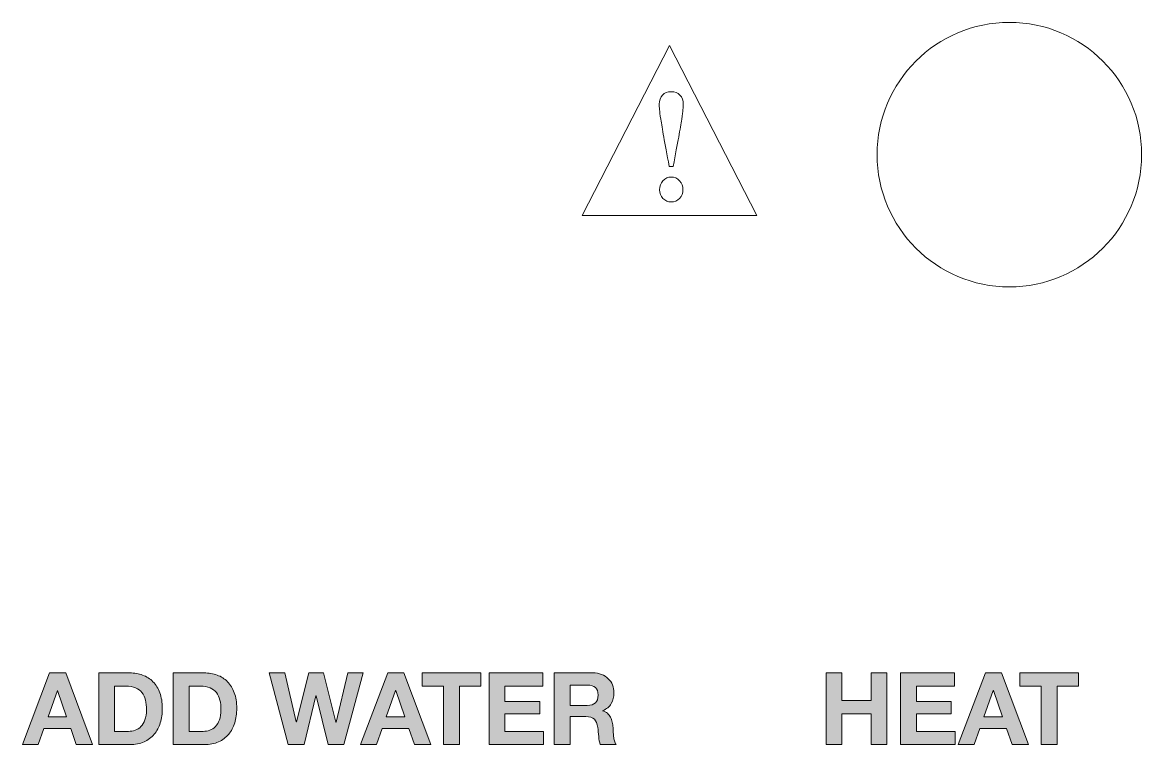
# Model space of a CAD drawing. Header units: millimetres. Extents: x -96603 to 124772, y -7961 to 11116.
# Drawn here: x 7025.4 to 7080.4, y 4813.6 to 4849.1 of the extents above; entities that cross this region are included whole.
import ezdxf

# ---------------------------------------------------------------- set-up
doc = ezdxf.new("R2010")
doc.units = ezdxf.units.MM
doc.layers.get('0').update_dxf_attribs({"lineweight": 15})
doc.layers.add('圖層 2', color=7, linetype='Continuous')

msp = doc.modelspace()

# ---------------------------------------------------------------- hatches: boundary and pattern name
h = msp.add_hatch(color=256)
h.paths.add_polyline_path([(7026.69, 4815.012), (7027.604, 4815.012), (7027.159, 4816.306), (7027.15, 4816.306)], flags=16)
h.paths.add_polyline_path([(7043.309, 4815.012), (7044.223, 4815.012), (7043.779, 4816.306), (7043.769, 4816.306)], flags=16)
h.paths.add_polyline_path([(7026.764, 4817.176), (7027.559, 4817.176), (7028.878, 4813.649), (7028.073, 4813.649), (7027.806, 4814.434), (7026.488, 4814.434), (7026.211, 4813.649), (7025.431, 4813.649)])
h.paths.add_polyline_path([(7041.235, 4813.649), (7040.465, 4813.649), (7039.867, 4816.049), (7039.857, 4816.049), (7039.27, 4813.649), (7038.484, 4813.649), (7037.551, 4817.176), (7038.326, 4817.176), (7038.884, 4814.775), (7038.894, 4814.775), (7039.507, 4817.176), (7040.233, 4817.176), (7040.835, 4814.746), (7040.845, 4814.746), (7041.423, 4817.176), (7042.183, 4817.176)])
h.paths.add_polyline_path([(7043.383, 4817.176), (7044.179, 4817.176), (7045.497, 4813.649), (7044.692, 4813.649), (7044.426, 4814.434), (7043.107, 4814.434), (7042.83, 4813.649), (7042.05, 4813.649)])
h.paths.add_polyline_path([(7046.13, 4816.524), (7045.073, 4816.524), (7045.073, 4817.176), (7047.962, 4817.176), (7047.962, 4816.524), (7046.905, 4816.524), (7046.905, 4813.649), (7046.13, 4813.649)])
h.paths.add_polyline_path([(7048.367, 4817.176), (7051.004, 4817.176), (7051.004, 4816.524), (7049.142, 4816.524), (7049.142, 4815.768), (7050.851, 4815.768), (7050.851, 4815.165), (7049.142, 4815.165), (7049.142, 4814.301), (7051.044, 4814.301), (7051.044, 4813.649), (7048.367, 4813.649)])
edge = h.paths.add_edge_path()
edge.add_spline(control_points=[(7029.184, 4817.176), (7029.184, 4817.176), (7030.705, 4817.176), (7030.705, 4817.176)], knot_values=[10, 10, 10, 10, 11, 11, 11, 11], degree=3, periodic=0)
edge.add_spline(control_points=[(7030.705, 4817.176), (7030.933, 4817.176), (7031.144, 4817.139), (7031.34, 4817.067)], knot_values=[0, 0, 0, 0, 1, 1, 1, 1], degree=3, periodic=0)
edge.add_spline(control_points=[(7031.34, 4817.067), (7031.536, 4816.994), (7031.705, 4816.886), (7031.849, 4816.741)], knot_values=[1, 1, 1, 1, 2, 2, 2, 2], degree=3, periodic=0)
edge.add_spline(control_points=[(7031.849, 4816.741), (7031.992, 4816.596), (7032.104, 4816.415), (7032.185, 4816.198)], knot_values=[2, 2, 2, 2, 3, 3, 3, 3], degree=3, periodic=0)
edge.add_spline(control_points=[(7032.185, 4816.198), (7032.265, 4815.98), (7032.306, 4815.725), (7032.306, 4815.432), (7032.306, 4815.175), (7032.273, 4814.938), (7032.207, 4814.721)], knot_values=[3, 3, 3, 3, 4, 4, 4, 5, 5, 5, 5], degree=3, periodic=0)
edge.add_spline(control_points=[(7032.207, 4814.721), (7032.141, 4814.504), (7032.041, 4814.316), (7031.908, 4814.158)], knot_values=[5, 5, 5, 5, 6, 6, 6, 6], degree=3, periodic=0)
edge.add_spline(control_points=[(7031.908, 4814.158), (7031.775, 4814), (7031.608, 4813.875), (7031.409, 4813.785)], knot_values=[6, 6, 6, 6, 7, 7, 7, 7], degree=3, periodic=0)
edge.add_spline(control_points=[(7031.409, 4813.785), (7031.21, 4813.694), (7030.975, 4813.649), (7030.705, 4813.649)], knot_values=[7, 7, 7, 7, 8, 8, 8, 8], degree=3, periodic=0)
edge.add_spline(control_points=[(7030.705, 4813.649), (7030.705, 4813.649), (7029.184, 4813.649), (7029.184, 4813.649)], knot_values=[8, 8, 8, 8, 9, 9, 9, 9], degree=3, periodic=0)
edge.add_spline(control_points=[(7029.184, 4813.649), (7029.184, 4813.649), (7029.184, 4817.176), (7029.184, 4817.176)], knot_values=[9, 9, 9, 9, 10, 10, 10, 10], degree=3, periodic=0)
edge = h.paths.add_edge_path(flags=16)
edge.add_spline(control_points=[(7029.96, 4814.301), (7029.96, 4814.301), (7030.651, 4814.301), (7030.651, 4814.301)], knot_values=[10, 10, 10, 10, 11, 11, 11, 11], degree=3, periodic=0)
edge.add_spline(control_points=[(7030.651, 4814.301), (7030.763, 4814.301), (7030.872, 4814.319), (7030.977, 4814.355), (7031.082, 4814.392), (7031.176, 4814.452), (7031.259, 4814.536)], knot_values=[0, 0, 0, 0, 1, 1, 1, 2, 2, 2, 2], degree=3, periodic=0)
edge.add_spline(control_points=[(7031.259, 4814.536), (7031.341, 4814.62), (7031.407, 4814.729), (7031.456, 4814.864)], knot_values=[2, 2, 2, 2, 3, 3, 3, 3], degree=3, periodic=0)
edge.add_spline(control_points=[(7031.456, 4814.864), (7031.505, 4814.999), (7031.53, 4815.164), (7031.53, 4815.358), (7031.53, 4815.536), (7031.513, 4815.696), (7031.478, 4815.84)], knot_values=[3, 3, 3, 3, 4, 4, 4, 5, 5, 5, 5], degree=3, periodic=0)
edge.add_spline(control_points=[(7031.478, 4815.84), (7031.444, 4815.983), (7031.387, 4816.105), (7031.308, 4816.207)], knot_values=[5, 5, 5, 5, 6, 6, 6, 6], degree=3, periodic=0)
edge.add_spline(control_points=[(7031.308, 4816.207), (7031.229, 4816.309), (7031.124, 4816.388), (7030.994, 4816.442)], knot_values=[6, 6, 6, 6, 7, 7, 7, 7], degree=3, periodic=0)
edge.add_spline(control_points=[(7030.994, 4816.442), (7030.864, 4816.496), (7030.704, 4816.524), (7030.513, 4816.524)], knot_values=[7, 7, 7, 7, 8, 8, 8, 8], degree=3, periodic=0)
edge.add_spline(control_points=[(7030.513, 4816.524), (7030.513, 4816.524), (7029.96, 4816.524), (7029.96, 4816.524)], knot_values=[8, 8, 8, 8, 9, 9, 9, 9], degree=3, periodic=0)
edge.add_spline(control_points=[(7029.96, 4816.524), (7029.96, 4816.524), (7029.96, 4814.301), (7029.96, 4814.301)], knot_values=[9, 9, 9, 9, 10, 10, 10, 10], degree=3, periodic=0)
edge = h.paths.add_edge_path()
edge.add_spline(control_points=[(7032.844, 4817.176), (7032.844, 4817.176), (7034.365, 4817.176), (7034.365, 4817.176)], knot_values=[10, 10, 10, 10, 11, 11, 11, 11], degree=3, periodic=0)
edge.add_spline(control_points=[(7034.365, 4817.176), (7034.592, 4817.176), (7034.804, 4817.139), (7035, 4817.067)], knot_values=[0, 0, 0, 0, 1, 1, 1, 1], degree=3, periodic=0)
edge.add_spline(control_points=[(7035, 4817.067), (7035.196, 4816.994), (7035.365, 4816.886), (7035.509, 4816.741)], knot_values=[1, 1, 1, 1, 2, 2, 2, 2], degree=3, periodic=0)
edge.add_spline(control_points=[(7035.509, 4816.741), (7035.652, 4816.596), (7035.764, 4816.415), (7035.844, 4816.198)], knot_values=[2, 2, 2, 2, 3, 3, 3, 3], degree=3, periodic=0)
edge.add_spline(control_points=[(7035.844, 4816.198), (7035.925, 4815.98), (7035.965, 4815.725), (7035.965, 4815.432), (7035.965, 4815.175), (7035.932, 4814.938), (7035.867, 4814.721)], knot_values=[3, 3, 3, 3, 4, 4, 4, 5, 5, 5, 5], degree=3, periodic=0)
edge.add_spline(control_points=[(7035.867, 4814.721), (7035.801, 4814.504), (7035.701, 4814.316), (7035.568, 4814.158)], knot_values=[5, 5, 5, 5, 6, 6, 6, 6], degree=3, periodic=0)
edge.add_spline(control_points=[(7035.568, 4814.158), (7035.434, 4814), (7035.268, 4813.875), (7035.069, 4813.785)], knot_values=[6, 6, 6, 6, 7, 7, 7, 7], degree=3, periodic=0)
edge.add_spline(control_points=[(7035.069, 4813.785), (7034.87, 4813.694), (7034.635, 4813.649), (7034.365, 4813.649)], knot_values=[7, 7, 7, 7, 8, 8, 8, 8], degree=3, periodic=0)
edge.add_spline(control_points=[(7034.365, 4813.649), (7034.365, 4813.649), (7032.844, 4813.649), (7032.844, 4813.649)], knot_values=[8, 8, 8, 8, 9, 9, 9, 9], degree=3, periodic=0)
edge.add_spline(control_points=[(7032.844, 4813.649), (7032.844, 4813.649), (7032.844, 4817.176), (7032.844, 4817.176)], knot_values=[9, 9, 9, 9, 10, 10, 10, 10], degree=3, periodic=0)
edge = h.paths.add_edge_path(flags=16)
edge.add_spline(control_points=[(7033.619, 4814.301), (7033.619, 4814.301), (7034.311, 4814.301), (7034.311, 4814.301)], knot_values=[10, 10, 10, 10, 11, 11, 11, 11], degree=3, periodic=0)
edge.add_spline(control_points=[(7034.311, 4814.301), (7034.423, 4814.301), (7034.531, 4814.319), (7034.637, 4814.355)], knot_values=[0, 0, 0, 0, 1, 1, 1, 1], degree=3, periodic=0)
edge.add_spline(control_points=[(7034.637, 4814.355), (7034.742, 4814.392), (7034.836, 4814.452), (7034.918, 4814.536)], knot_values=[1, 1, 1, 1, 2, 2, 2, 2], degree=3, periodic=0)
edge.add_spline(control_points=[(7034.918, 4814.536), (7035.001, 4814.62), (7035.067, 4814.729), (7035.116, 4814.864)], knot_values=[2, 2, 2, 2, 3, 3, 3, 3], degree=3, periodic=0)
edge.add_spline(control_points=[(7035.116, 4814.864), (7035.165, 4814.999), (7035.19, 4815.164), (7035.19, 4815.358), (7035.19, 4815.536), (7035.173, 4815.696), (7035.138, 4815.84)], knot_values=[3, 3, 3, 3, 4, 4, 4, 5, 5, 5, 5], degree=3, periodic=0)
edge.add_spline(control_points=[(7035.138, 4815.84), (7035.104, 4815.983), (7035.047, 4816.105), (7034.968, 4816.207)], knot_values=[5, 5, 5, 5, 6, 6, 6, 6], degree=3, periodic=0)
edge.add_spline(control_points=[(7034.968, 4816.207), (7034.889, 4816.309), (7034.784, 4816.388), (7034.654, 4816.442)], knot_values=[6, 6, 6, 6, 7, 7, 7, 7], degree=3, periodic=0)
edge.add_spline(control_points=[(7034.654, 4816.442), (7034.524, 4816.496), (7034.363, 4816.524), (7034.173, 4816.524)], knot_values=[7, 7, 7, 7, 8, 8, 8, 8], degree=3, periodic=0)
edge.add_spline(control_points=[(7034.173, 4816.524), (7034.173, 4816.524), (7033.619, 4816.524), (7033.619, 4816.524)], knot_values=[8, 8, 8, 8, 9, 9, 9, 9], degree=3, periodic=0)
edge.add_spline(control_points=[(7033.619, 4816.524), (7033.619, 4816.524), (7033.619, 4814.301), (7033.619, 4814.301)], knot_values=[9, 9, 9, 9, 10, 10, 10, 10], degree=3, periodic=0)
edge = h.paths.add_edge_path()
edge.add_spline(control_points=[(7051.567, 4817.176), (7051.567, 4817.176), (7053.469, 4817.176), (7053.469, 4817.176)], knot_values=[24, 24, 24, 24, 25, 25, 25, 25], degree=3, periodic=0)
edge.add_spline(control_points=[(7053.469, 4817.176), (7053.627, 4817.176), (7053.769, 4817.15), (7053.896, 4817.099)], knot_values=[0, 0, 0, 0, 1, 1, 1, 1], degree=3, periodic=0)
edge.add_spline(control_points=[(7053.896, 4817.099), (7054.023, 4817.048), (7054.131, 4816.978), (7054.222, 4816.889)], knot_values=[1, 1, 1, 1, 2, 2, 2, 2], degree=3, periodic=0)
edge.add_spline(control_points=[(7054.222, 4816.889), (7054.312, 4816.8), (7054.381, 4816.697), (7054.429, 4816.58)], knot_values=[2, 2, 2, 2, 3, 3, 3, 3], degree=3, periodic=0)
edge.add_spline(control_points=[(7054.429, 4816.58), (7054.477, 4816.463), (7054.501, 4816.338), (7054.501, 4816.202), (7054.501, 4815.995), (7054.457, 4815.816), (7054.37, 4815.664)], knot_values=[3, 3, 3, 3, 4, 4, 4, 5, 5, 5, 5], degree=3, periodic=0)
edge.add_spline(control_points=[(7054.37, 4815.664), (7054.283, 4815.513), (7054.14, 4815.398), (7053.943, 4815.318)], knot_values=[5, 5, 5, 5, 6, 6, 6, 6], degree=3, periodic=0)
edge.add_spline(control_points=[(7053.943, 4815.318), (7053.943, 4815.318), (7053.943, 4815.309), (7053.943, 4815.309)], knot_values=[6, 6, 6, 6, 7, 7, 7, 7], degree=3, periodic=0)
edge.add_spline(control_points=[(7053.943, 4815.309), (7054.038, 4815.282), (7054.117, 4815.242), (7054.18, 4815.188)], knot_values=[7, 7, 7, 7, 8, 8, 8, 8], degree=3, periodic=0)
edge.add_spline(control_points=[(7054.18, 4815.188), (7054.242, 4815.133), (7054.293, 4815.069), (7054.333, 4814.995)], knot_values=[8, 8, 8, 8, 9, 9, 9, 9], degree=3, periodic=0)
edge.add_spline(control_points=[(7054.333, 4814.995), (7054.372, 4814.921), (7054.401, 4814.839), (7054.419, 4814.751), (7054.437, 4814.662), (7054.45, 4814.573), (7054.456, 4814.484)], knot_values=[9, 9, 9, 9, 10, 10, 10, 11, 11, 11, 11], degree=3, periodic=0)
edge.add_spline(control_points=[(7054.456, 4814.484), (7054.46, 4814.428), (7054.463, 4814.362), (7054.466, 4814.286)], knot_values=[11, 11, 11, 11, 12, 12, 12, 12], degree=3, periodic=0)
edge.add_spline(control_points=[(7054.466, 4814.286), (7054.47, 4814.211), (7054.475, 4814.133), (7054.484, 4814.054), (7054.492, 4813.975), (7054.505, 4813.9), (7054.523, 4813.829)], knot_values=[12, 12, 12, 12, 13, 13, 13, 14, 14, 14, 14], degree=3, periodic=0)
edge.add_spline(control_points=[(7054.523, 4813.829), (7054.541, 4813.759), (7054.568, 4813.699), (7054.605, 4813.649)], knot_values=[14, 14, 14, 14, 15, 15, 15, 15], degree=3, periodic=0)
edge.add_spline(control_points=[(7054.605, 4813.649), (7054.605, 4813.649), (7053.829, 4813.649), (7053.829, 4813.649)], knot_values=[15, 15, 15, 15, 16, 16, 16, 16], degree=3, periodic=0)
edge.add_spline(control_points=[(7053.829, 4813.649), (7053.786, 4813.761), (7053.76, 4813.894), (7053.75, 4814.049)], knot_values=[16, 16, 16, 16, 17, 17, 17, 17], degree=3, periodic=0)
edge.add_spline(control_points=[(7053.75, 4814.049), (7053.74, 4814.204), (7053.725, 4814.352), (7053.706, 4814.494)], knot_values=[17, 17, 17, 17, 18, 18, 18, 18], degree=3, periodic=0)
edge.add_spline(control_points=[(7053.706, 4814.494), (7053.679, 4814.678), (7053.623, 4814.813), (7053.538, 4814.899)], knot_values=[18, 18, 18, 18, 19, 19, 19, 19], degree=3, periodic=0)
edge.add_spline(control_points=[(7053.538, 4814.899), (7053.452, 4814.984), (7053.312, 4815.027), (7053.118, 4815.027)], knot_values=[19, 19, 19, 19, 20, 20, 20, 20], degree=3, periodic=0)
edge.add_spline(control_points=[(7053.118, 4815.027), (7053.118, 4815.027), (7052.343, 4815.027), (7052.343, 4815.027)], knot_values=[20, 20, 20, 20, 21, 21, 21, 21], degree=3, periodic=0)
edge.add_spline(control_points=[(7052.343, 4815.027), (7052.343, 4815.027), (7052.343, 4813.649), (7052.343, 4813.649)], knot_values=[21, 21, 21, 21, 22, 22, 22, 22], degree=3, periodic=0)
edge.add_spline(control_points=[(7052.343, 4813.649), (7052.343, 4813.649), (7051.567, 4813.649), (7051.567, 4813.649)], knot_values=[22, 22, 22, 22, 23, 23, 23, 23], degree=3, periodic=0)
edge.add_spline(control_points=[(7051.567, 4813.649), (7051.567, 4813.649), (7051.567, 4817.176), (7051.567, 4817.176)], knot_values=[23, 23, 23, 23, 24, 24, 24, 24], degree=3, periodic=0)
edge = h.paths.add_edge_path(flags=16)
edge.add_spline(control_points=[(7052.343, 4815.58), (7052.343, 4815.58), (7053.192, 4815.58), (7053.192, 4815.58)], knot_values=[6, 6, 6, 6, 7, 7, 7, 7], degree=3, periodic=0)
edge.add_spline(control_points=[(7053.192, 4815.58), (7053.37, 4815.58), (7053.503, 4815.62), (7053.592, 4815.699), (7053.681, 4815.778), (7053.725, 4815.906), (7053.725, 4816.084), (7053.725, 4816.255), (7053.681, 4816.38), (7053.592, 4816.457), (7053.503, 4816.534), (7053.37, 4816.573), (7053.192, 4816.573)], knot_values=[0, 0, 0, 0, 1, 1, 1, 2, 2, 2, 3, 3, 3, 4, 4, 4, 4], degree=3, periodic=0)
edge.add_spline(control_points=[(7053.192, 4816.573), (7053.192, 4816.573), (7052.343, 4816.573), (7052.343, 4816.573)], knot_values=[4, 4, 4, 4, 5, 5, 5, 5], degree=3, periodic=0)
edge.add_spline(control_points=[(7052.343, 4816.573), (7052.343, 4816.573), (7052.343, 4815.58), (7052.343, 4815.58)], knot_values=[5, 5, 5, 5, 6, 6, 6, 6], degree=3, periodic=0)
h = msp.add_hatch(color=256)
h.paths.add_polyline_path([(7072.68, 4815.012), (7073.594, 4815.012), (7073.149, 4816.306), (7073.139, 4816.306)], flags=16)
h.paths.add_polyline_path([(7064.931, 4817.176), (7065.706, 4817.176), (7065.706, 4815.822), (7067.134, 4815.822), (7067.134, 4817.176), (7067.909, 4817.176), (7067.909, 4813.649), (7067.134, 4813.649), (7067.134, 4815.17), (7065.706, 4815.17), (7065.706, 4813.649), (7064.931, 4813.649)])
h.paths.add_polyline_path([(7068.59, 4817.176), (7071.228, 4817.176), (7071.228, 4816.524), (7069.366, 4816.524), (7069.366, 4815.768), (7071.075, 4815.768), (7071.075, 4815.165), (7069.366, 4815.165), (7069.366, 4814.301), (7071.267, 4814.301), (7071.267, 4813.649), (7068.59, 4813.649)])
h.paths.add_polyline_path([(7072.754, 4817.176), (7073.549, 4817.176), (7074.868, 4813.649), (7074.063, 4813.649), (7073.796, 4814.434), (7072.477, 4814.434), (7072.201, 4813.649), (7071.42, 4813.649)])
h.paths.add_polyline_path([(7075.5, 4816.524), (7074.443, 4816.524), (7074.443, 4817.176), (7077.332, 4817.176), (7077.332, 4816.524), (7076.275, 4816.524), (7076.275, 4813.649), (7075.5, 4813.649)])

# ---------------------------------------------------------------- linework, layer by layer
at = {"lineweight": 0}
for p, q in [((7052.931, 4839.649), (7057.229, 4848.009)), ((7057.229, 4848.009), (7061.527, 4839.649)), ((7061.527, 4839.649), (7052.931, 4839.649))]:
    msp.add_line(p, q, dxfattribs=at)
msp.add_circle((7073.931, 4842.649), 6.5)
at = {"layer": '圖層 2', "lineweight": 0}
for p, q in [((7025.431, 4813.649), (7026.764, 4817.176)), ((7026.764, 4817.176), (7027.559, 4817.176)), ((7027.559, 4817.176), (7028.878, 4813.649)), ((7038.484, 4813.649), (7037.551, 4817.176)), ((7037.551, 4817.176), (7038.326, 4817.176)), ((7038.326, 4817.176), (7038.884, 4814.775)), ((7038.894, 4814.775), (7039.507, 4817.176)), ((7039.507, 4817.176), (7040.233, 4817.176)), ((7040.233, 4817.176), (7040.835, 4814.746)), ((7040.845, 4814.746), (7041.423, 4817.176)), ((7042.183, 4817.176), (7041.235, 4813.649)), ((7041.423, 4817.176), (7042.183, 4817.176)), ((7042.05, 4813.649), (7043.383, 4817.176)), ((7043.383, 4817.176), (7044.179, 4817.176)), ((7044.179, 4817.176), (7045.497, 4813.649)), ((7045.073, 4817.176), (7047.962, 4817.176)), ((7045.073, 4816.524), (7045.073, 4817.176)), ((7047.962, 4817.176), (7047.962, 4816.524)), ((7048.367, 4813.649), (7048.367, 4817.176)), ((7048.367, 4817.176), (7051.004, 4817.176)), ((7051.004, 4817.176), (7051.004, 4816.524)), ((7064.931, 4813.649), (7064.931, 4817.176)), ((7064.931, 4817.176), (7065.706, 4817.176)), ((7065.706, 4817.176), (7065.706, 4815.822)), ((7067.134, 4817.176), (7067.909, 4817.176)), ((7067.134, 4815.822), (7067.134, 4817.176)), ((7067.909, 4817.176), (7067.909, 4813.649)), ((7068.59, 4813.649), (7068.59, 4817.176)), ((7068.59, 4817.176), (7071.228, 4817.176)), ((7071.228, 4817.176), (7071.228, 4816.524)), ((7071.42, 4813.649), (7072.754, 4817.176)), ((7072.754, 4817.176), (7073.549, 4817.176)), ((7073.549, 4817.176), (7074.868, 4813.649)), ((7074.443, 4817.176), (7077.332, 4817.176)), ((7074.443, 4816.524), (7074.443, 4817.176)), ((7077.332, 4817.176), (7077.332, 4816.524)), ((7046.13, 4816.524), (7045.073, 4816.524)), ((7046.13, 4813.649), (7046.13, 4816.524)), ((7046.905, 4816.524), (7046.905, 4813.649)), ((7047.962, 4816.524), (7046.905, 4816.524)), ((7049.142, 4816.524), (7049.142, 4815.768)), ((7051.004, 4816.524), (7049.142, 4816.524)), ((7069.366, 4816.524), (7069.366, 4815.768)), ((7071.228, 4816.524), (7069.366, 4816.524)), ((7075.5, 4816.524), (7074.443, 4816.524)), ((7075.5, 4813.649), (7075.5, 4816.524)), ((7076.275, 4816.524), (7076.275, 4813.649)), ((7077.332, 4816.524), (7076.275, 4816.524)), ((7027.15, 4816.306), (7026.69, 4815.012)), ((7027.159, 4816.306), (7027.15, 4816.306)), ((7027.604, 4815.012), (7027.159, 4816.306)), ((7039.857, 4816.049), (7039.27, 4813.649)), ((7039.867, 4816.049), (7039.857, 4816.049)), ((7040.465, 4813.649), (7039.867, 4816.049)), ((7043.769, 4816.306), (7043.309, 4815.012)), ((7043.779, 4816.306), (7043.769, 4816.306)), ((7044.223, 4815.012), (7043.779, 4816.306)), ((7065.706, 4815.822), (7067.134, 4815.822)), ((7073.139, 4816.306), (7072.68, 4815.012)), ((7073.149, 4816.306), (7073.139, 4816.306)), ((7073.594, 4815.012), (7073.149, 4816.306)), ((7049.142, 4815.768), (7050.851, 4815.768)), ((7050.851, 4815.768), (7050.851, 4815.165)), ((7069.366, 4815.768), (7071.075, 4815.768)), ((7071.075, 4815.768), (7071.075, 4815.165)), ((7026.69, 4815.012), (7027.604, 4815.012)), ((7038.884, 4814.775), (7038.894, 4814.775)), ((7040.835, 4814.746), (7040.845, 4814.746)), ((7043.309, 4815.012), (7044.223, 4815.012)), ((7049.142, 4815.165), (7049.142, 4814.301)), ((7050.851, 4815.165), (7049.142, 4815.165)), ((7065.706, 4815.17), (7065.706, 4813.649)), ((7067.134, 4815.17), (7065.706, 4815.17)), ((7067.134, 4813.649), (7067.134, 4815.17)), ((7069.366, 4815.165), (7069.366, 4814.301)), ((7071.075, 4815.165), (7069.366, 4815.165)), ((7072.68, 4815.012), (7073.594, 4815.012)), ((7026.488, 4814.434), (7026.211, 4813.649)), ((7027.806, 4814.434), (7026.488, 4814.434)), ((7028.073, 4813.649), (7027.806, 4814.434)), ((7043.107, 4814.434), (7042.83, 4813.649)), ((7044.426, 4814.434), (7043.107, 4814.434)), ((7044.692, 4813.649), (7044.426, 4814.434)), ((7049.142, 4814.301), (7051.044, 4814.301)), ((7051.044, 4814.301), (7051.044, 4813.649)), ((7069.366, 4814.301), (7071.267, 4814.301)), ((7071.267, 4814.301), (7071.267, 4813.649)), ((7072.477, 4814.434), (7072.201, 4813.649)), ((7073.796, 4814.434), (7072.477, 4814.434)), ((7074.063, 4813.649), (7073.796, 4814.434)), ((7026.211, 4813.649), (7025.431, 4813.649)), ((7028.878, 4813.649), (7028.073, 4813.649)), ((7039.27, 4813.649), (7038.484, 4813.649)), ((7041.235, 4813.649), (7040.465, 4813.649)), ((7042.83, 4813.649), (7042.05, 4813.649)), ((7045.497, 4813.649), (7044.692, 4813.649)), ((7046.905, 4813.649), (7046.13, 4813.649)), ((7051.044, 4813.649), (7048.367, 4813.649)), ((7065.706, 4813.649), (7064.931, 4813.649)), ((7067.909, 4813.649), (7067.134, 4813.649)), ((7071.267, 4813.649), (7068.59, 4813.649)), ((7072.201, 4813.649), (7071.42, 4813.649)), ((7074.868, 4813.649), (7074.063, 4813.649)), ((7076.275, 4813.649), (7075.5, 4813.649))]:
    msp.add_line(p, q, dxfattribs=at)
for points, knots in [([(7056.738, 4844.863), (7056.729, 4844.967), (7056.724, 4845.057), (7056.724, 4845.133), (7056.724, 4845.315), (7056.778, 4845.461), (7056.886, 4845.573)], [2, 2, 2, 2, 3, 3, 3, 4, 4, 4, 4]), ([(7056.886, 4845.573), (7056.994, 4845.684), (7057.137, 4845.74), (7057.315, 4845.74), (7057.494, 4845.74), (7057.637, 4845.684), (7057.745, 4845.573)], [4, 4, 4, 4, 5, 5, 5, 6, 6, 6, 6]), ([(7057.745, 4845.573), (7057.853, 4845.461), (7057.907, 4845.315), (7057.907, 4845.133), (7057.907, 4845.057), (7057.902, 4844.967), (7057.892, 4844.863)], [6, 6, 6, 6, 7, 7, 7, 8, 8, 8, 8]), ([(7057.724, 4840.496), (7057.611, 4840.382), (7057.475, 4840.325), (7057.315, 4840.325), (7057.156, 4840.325), (7057.02, 4840.382), (7056.907, 4840.496), (7056.795, 4840.61), (7056.738, 4840.753), (7056.738, 4840.925), (7056.738, 4841.097), (7056.795, 4841.244), (7056.907, 4841.366)], [4, 4, 4, 4, 5, 5, 5, 6, 6, 6, 7, 7, 7, 8, 8, 8, 8]), ([(7056.907, 4841.366), (7057.02, 4841.487), (7057.156, 4841.548), (7057.315, 4841.548), (7057.475, 4841.548), (7057.611, 4841.487), (7057.724, 4841.366)], [0, 0, 0, 0, 1, 1, 1, 2, 2, 2, 2]), ([(7057.724, 4841.366), (7057.836, 4841.244), (7057.892, 4841.097), (7057.892, 4840.925), (7057.892, 4840.753), (7057.836, 4840.61), (7057.724, 4840.496)], [2, 2, 2, 2, 3, 3, 3, 4, 4, 4, 4]), ([(7053.192, 4815.58), (7053.37, 4815.58), (7053.503, 4815.62), (7053.592, 4815.699), (7053.681, 4815.778), (7053.725, 4815.906), (7053.725, 4816.084), (7053.725, 4816.255), (7053.681, 4816.38), (7053.592, 4816.457), (7053.503, 4816.534), (7053.37, 4816.573), (7053.192, 4816.573)], [0, 0, 0, 0, 1, 1, 1, 2, 2, 2, 3, 3, 3, 4, 4, 4, 4]), ([(7054.429, 4816.58), (7054.477, 4816.463), (7054.501, 4816.338), (7054.501, 4816.202), (7054.501, 4815.995), (7054.457, 4815.816), (7054.37, 4815.664)], [3, 3, 3, 3, 4, 4, 4, 5, 5, 5, 5]), ([(7031.456, 4814.864), (7031.505, 4814.999), (7031.53, 4815.164), (7031.53, 4815.358), (7031.53, 4815.536), (7031.513, 4815.696), (7031.478, 4815.84)], [3, 3, 3, 3, 4, 4, 4, 5, 5, 5, 5]), ([(7032.185, 4816.198), (7032.265, 4815.98), (7032.306, 4815.725), (7032.306, 4815.432), (7032.306, 4815.175), (7032.273, 4814.938), (7032.207, 4814.721)], [3, 3, 3, 3, 4, 4, 4, 5, 5, 5, 5]), ([(7035.116, 4814.864), (7035.165, 4814.999), (7035.19, 4815.164), (7035.19, 4815.358), (7035.19, 4815.536), (7035.173, 4815.696), (7035.138, 4815.84)], [3, 3, 3, 3, 4, 4, 4, 5, 5, 5, 5]), ([(7035.844, 4816.198), (7035.925, 4815.98), (7035.965, 4815.725), (7035.965, 4815.432), (7035.965, 4815.175), (7035.932, 4814.938), (7035.867, 4814.721)], [3, 3, 3, 3, 4, 4, 4, 5, 5, 5, 5]), ([(7054.333, 4814.995), (7054.372, 4814.921), (7054.401, 4814.839), (7054.419, 4814.751), (7054.437, 4814.662), (7054.45, 4814.573), (7054.456, 4814.484)], [9, 9, 9, 9, 10, 10, 10, 11, 11, 11, 11]), ([(7030.651, 4814.301), (7030.763, 4814.301), (7030.872, 4814.319), (7030.977, 4814.355), (7031.082, 4814.392), (7031.176, 4814.452), (7031.259, 4814.536)], [0, 0, 0, 0, 1, 1, 1, 2, 2, 2, 2]), ([(7054.466, 4814.286), (7054.47, 4814.211), (7054.475, 4814.133), (7054.484, 4814.054), (7054.492, 4813.975), (7054.505, 4813.9), (7054.523, 4813.829)], [12, 12, 12, 12, 13, 13, 13, 14, 14, 14, 14])]:
    msp.add_open_spline(points, degree=3, knots=knots, dxfattribs=at)
for points in [[(7056.802, 4844.384), (7056.769, 4844.6), (7056.748, 4844.759), (7056.738, 4844.863)], [(7057.892, 4844.863), (7057.883, 4844.759), (7057.862, 4844.6), (7057.83, 4844.384)], [(7056.95, 4843.515), (7056.884, 4843.88), (7056.835, 4844.169), (7056.802, 4844.384)], [(7057.83, 4844.384), (7057.796, 4844.169), (7057.747, 4843.88), (7057.681, 4843.515)], [(7057.217, 4842.072), (7057.104, 4842.669), (7057.015, 4843.15), (7056.95, 4843.515)], [(7057.681, 4843.515), (7057.616, 4843.15), (7057.526, 4842.669), (7057.414, 4842.072)], [(7057.414, 4842.072), (7057.414, 4842.072), (7057.217, 4842.072), (7057.217, 4842.072)], [(7029.184, 4813.649), (7029.184, 4813.649), (7029.184, 4817.176), (7029.184, 4817.176)], [(7029.184, 4817.176), (7029.184, 4817.176), (7030.705, 4817.176), (7030.705, 4817.176)], [(7030.705, 4817.176), (7030.933, 4817.176), (7031.144, 4817.139), (7031.34, 4817.067)], [(7031.34, 4817.067), (7031.536, 4816.994), (7031.705, 4816.886), (7031.849, 4816.741)], [(7032.844, 4813.649), (7032.844, 4813.649), (7032.844, 4817.176), (7032.844, 4817.176)], [(7032.844, 4817.176), (7032.844, 4817.176), (7034.365, 4817.176), (7034.365, 4817.176)], [(7034.365, 4817.176), (7034.592, 4817.176), (7034.804, 4817.139), (7035, 4817.067)], [(7035, 4817.067), (7035.196, 4816.994), (7035.365, 4816.886), (7035.509, 4816.741)], [(7051.567, 4813.649), (7051.567, 4813.649), (7051.567, 4817.176), (7051.567, 4817.176)], [(7051.567, 4817.176), (7051.567, 4817.176), (7053.469, 4817.176), (7053.469, 4817.176)], [(7053.469, 4817.176), (7053.627, 4817.176), (7053.769, 4817.15), (7053.896, 4817.099)], [(7053.896, 4817.099), (7054.023, 4817.048), (7054.131, 4816.978), (7054.222, 4816.889)], [(7054.222, 4816.889), (7054.312, 4816.8), (7054.381, 4816.697), (7054.429, 4816.58)], [(7029.96, 4816.524), (7029.96, 4816.524), (7029.96, 4814.301), (7029.96, 4814.301)], [(7030.513, 4816.524), (7030.513, 4816.524), (7029.96, 4816.524), (7029.96, 4816.524)], [(7030.994, 4816.442), (7030.864, 4816.496), (7030.704, 4816.524), (7030.513, 4816.524)], [(7031.308, 4816.207), (7031.229, 4816.309), (7031.124, 4816.388), (7030.994, 4816.442)], [(7031.849, 4816.741), (7031.992, 4816.596), (7032.104, 4816.415), (7032.185, 4816.198)], [(7033.619, 4816.524), (7033.619, 4816.524), (7033.619, 4814.301), (7033.619, 4814.301)], [(7034.173, 4816.524), (7034.173, 4816.524), (7033.619, 4816.524), (7033.619, 4816.524)], [(7034.654, 4816.442), (7034.524, 4816.496), (7034.363, 4816.524), (7034.173, 4816.524)], [(7034.968, 4816.207), (7034.889, 4816.309), (7034.784, 4816.388), (7034.654, 4816.442)], [(7035.509, 4816.741), (7035.652, 4816.596), (7035.764, 4816.415), (7035.844, 4816.198)], [(7052.343, 4816.573), (7052.343, 4816.573), (7052.343, 4815.58), (7052.343, 4815.58)], [(7053.192, 4816.573), (7053.192, 4816.573), (7052.343, 4816.573), (7052.343, 4816.573)], [(7031.478, 4815.84), (7031.444, 4815.983), (7031.387, 4816.105), (7031.308, 4816.207)], [(7035.138, 4815.84), (7035.104, 4815.983), (7035.047, 4816.105), (7034.968, 4816.207)], [(7052.343, 4815.58), (7052.343, 4815.58), (7053.192, 4815.58), (7053.192, 4815.58)], [(7054.37, 4815.664), (7054.283, 4815.513), (7054.14, 4815.398), (7053.943, 4815.318)], [(7053.943, 4815.318), (7053.943, 4815.318), (7053.943, 4815.309), (7053.943, 4815.309)], [(7053.943, 4815.309), (7054.038, 4815.282), (7054.117, 4815.242), (7054.18, 4815.188)], [(7031.259, 4814.536), (7031.341, 4814.62), (7031.407, 4814.729), (7031.456, 4814.864)], [(7032.207, 4814.721), (7032.141, 4814.504), (7032.041, 4814.316), (7031.908, 4814.158)], [(7034.918, 4814.536), (7035.001, 4814.62), (7035.067, 4814.729), (7035.116, 4814.864)], [(7035.867, 4814.721), (7035.801, 4814.504), (7035.701, 4814.316), (7035.568, 4814.158)], [(7052.343, 4815.027), (7052.343, 4815.027), (7052.343, 4813.649), (7052.343, 4813.649)], [(7053.118, 4815.027), (7053.118, 4815.027), (7052.343, 4815.027), (7052.343, 4815.027)], [(7053.538, 4814.899), (7053.452, 4814.984), (7053.312, 4815.027), (7053.118, 4815.027)], [(7053.706, 4814.494), (7053.679, 4814.678), (7053.623, 4814.813), (7053.538, 4814.899)], [(7054.18, 4815.188), (7054.242, 4815.133), (7054.293, 4815.069), (7054.333, 4814.995)], [(7029.96, 4814.301), (7029.96, 4814.301), (7030.651, 4814.301), (7030.651, 4814.301)], [(7031.908, 4814.158), (7031.775, 4814), (7031.608, 4813.875), (7031.409, 4813.785)], [(7033.619, 4814.301), (7033.619, 4814.301), (7034.311, 4814.301), (7034.311, 4814.301)], [(7034.311, 4814.301), (7034.423, 4814.301), (7034.531, 4814.319), (7034.637, 4814.355)], [(7034.637, 4814.355), (7034.742, 4814.392), (7034.836, 4814.452), (7034.918, 4814.536)], [(7035.568, 4814.158), (7035.434, 4814), (7035.268, 4813.875), (7035.069, 4813.785)], [(7053.75, 4814.049), (7053.74, 4814.204), (7053.725, 4814.352), (7053.706, 4814.494)], [(7054.456, 4814.484), (7054.46, 4814.428), (7054.463, 4814.362), (7054.466, 4814.286)], [(7030.705, 4813.649), (7030.705, 4813.649), (7029.184, 4813.649), (7029.184, 4813.649)], [(7031.409, 4813.785), (7031.21, 4813.694), (7030.975, 4813.649), (7030.705, 4813.649)], [(7034.365, 4813.649), (7034.365, 4813.649), (7032.844, 4813.649), (7032.844, 4813.649)], [(7035.069, 4813.785), (7034.87, 4813.694), (7034.635, 4813.649), (7034.365, 4813.649)], [(7052.343, 4813.649), (7052.343, 4813.649), (7051.567, 4813.649), (7051.567, 4813.649)], [(7053.829, 4813.649), (7053.786, 4813.761), (7053.76, 4813.894), (7053.75, 4814.049)], [(7054.605, 4813.649), (7054.605, 4813.649), (7053.829, 4813.649), (7053.829, 4813.649)], [(7054.523, 4813.829), (7054.541, 4813.759), (7054.568, 4813.699), (7054.605, 4813.649)]]:
    msp.add_open_spline(points, degree=3, dxfattribs=at)

doc.saveas('drawing.dxf')
